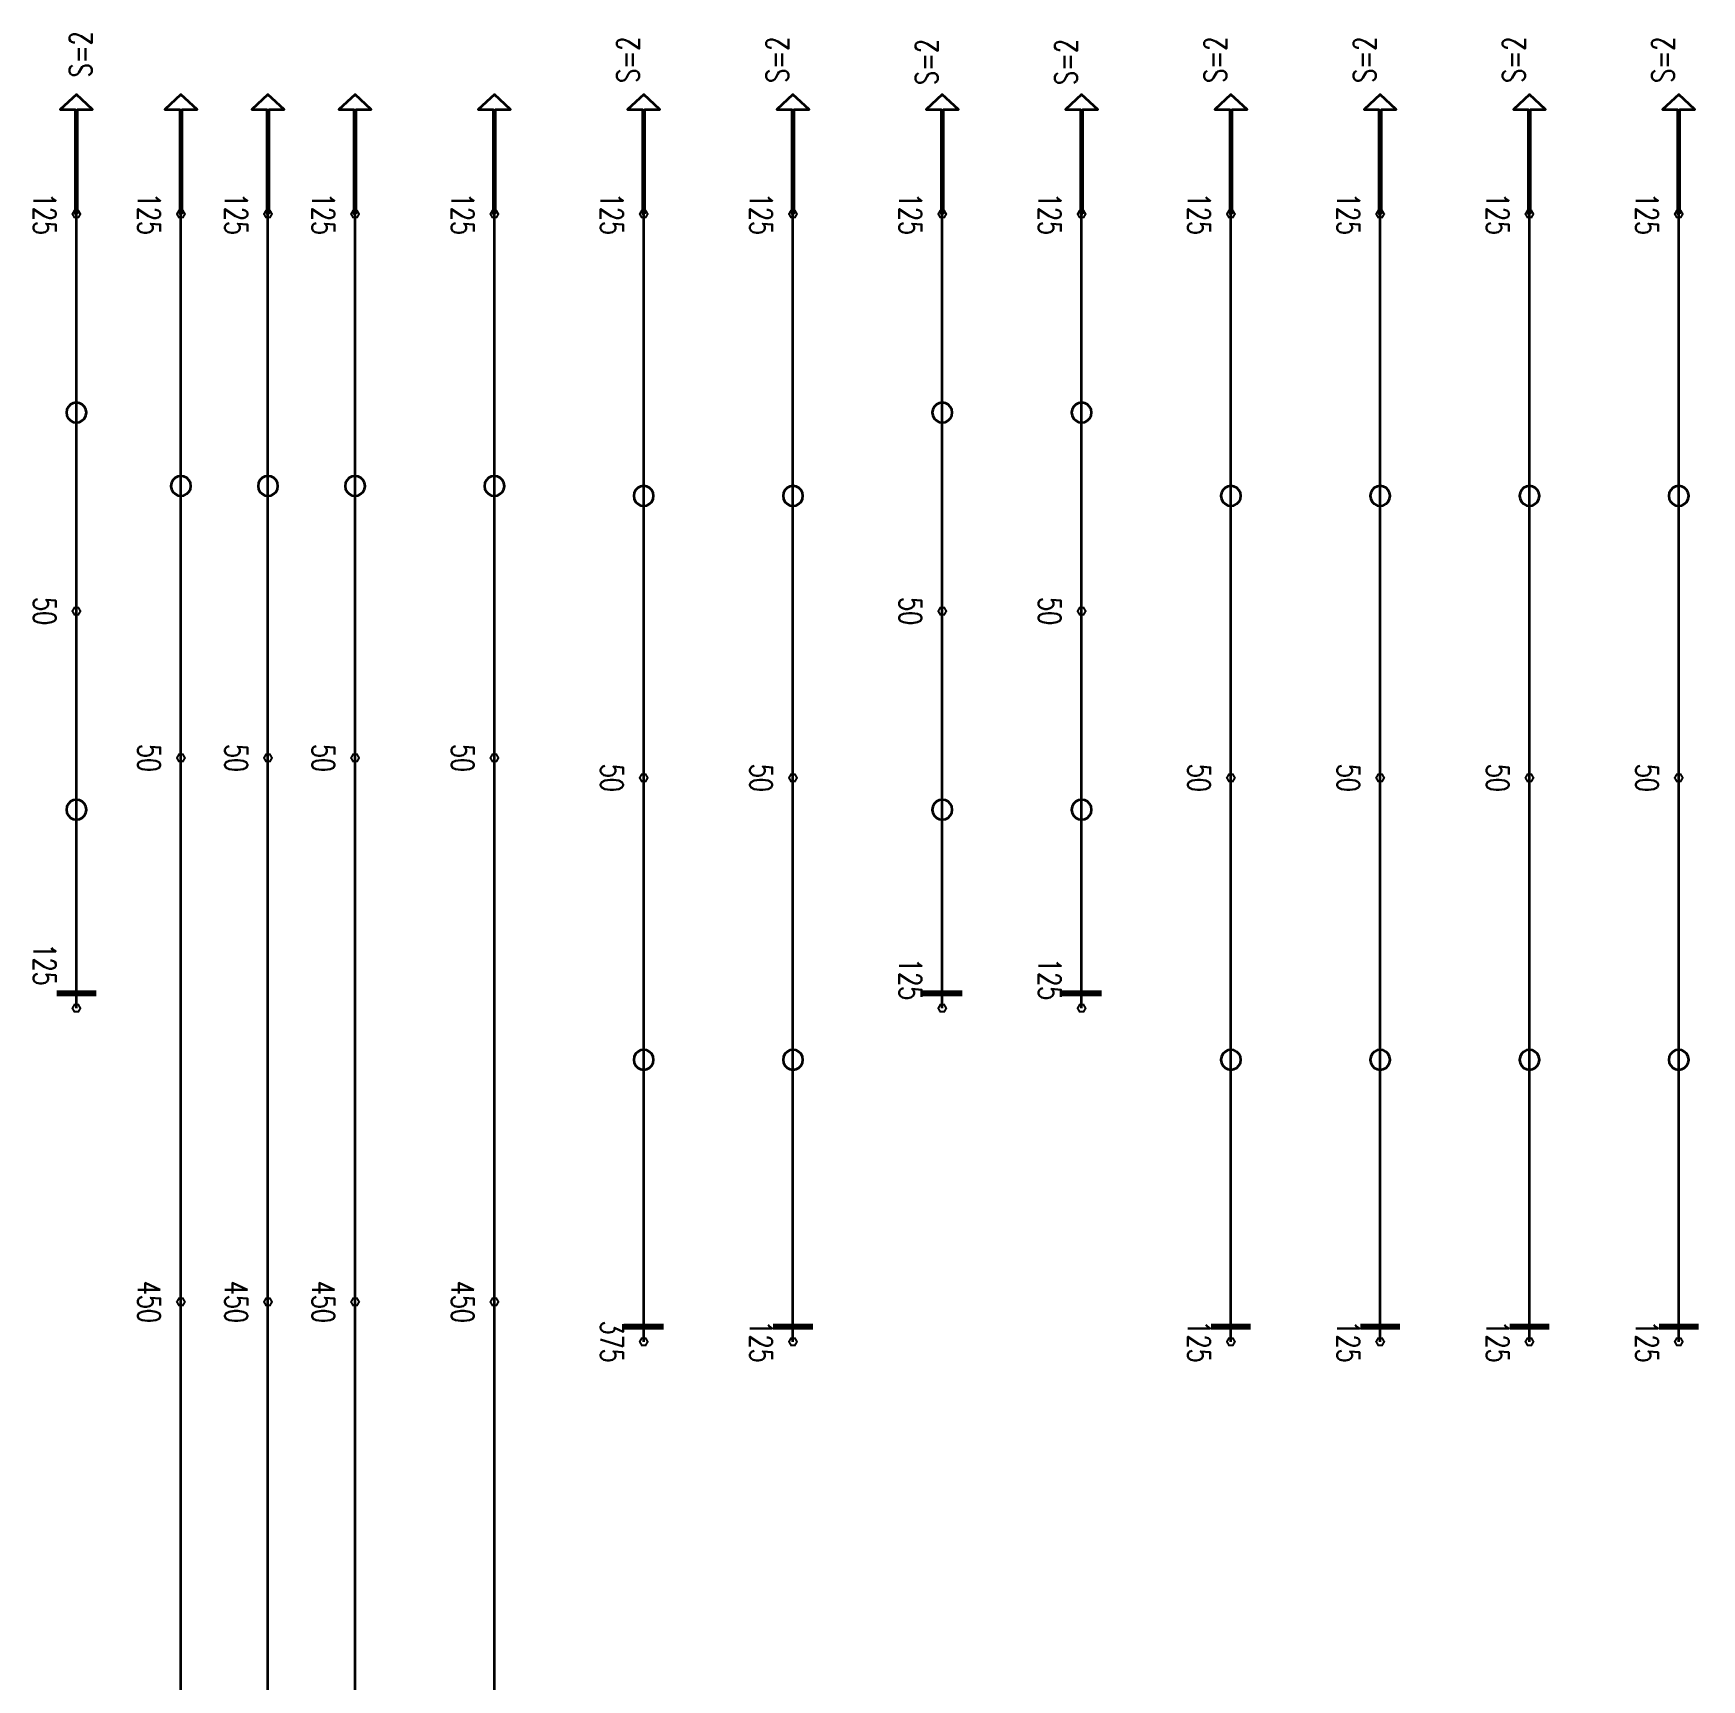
# Model space of a CAD drawing. Header units: millimetres. Extents: x 118516 to 587758, y -25561 to 50684.
# Drawn here: x 514167 to 530930, y 24405 to 40945 of the extents above; entities that cross this region are included whole.
import ezdxf

# ---------------------------------------------------------------- set-up
doc = ezdxf.new("R2010")
doc.units = ezdxf.units.MM
doc.layers.add('Current plane_Column', color=7, linetype='Continuous', true_color=0x4b00ff)
doc.layers.add('NDC_S-TENDON', color=6, linetype='Continuous', lineweight=35)
doc.layers.add('NDC_S_ANNO', color=7, linetype='Continuous', lineweight=20)
doc.styles.add('NDC_ANNO', font='', dxfattribs={"width": 0.8})
doc.styles.get('NDC_ANNO').set_extended_font_data('Dotum')

# ---------------------------------------------------------------- blocks, each defined once
blk = doc.blocks.new('HTB TDY')
at = {"layer": 'NDC_S-TENDON', "linetype": 'Continuous'}
for points, elevation in [([(5862, 29630), (5862, 30680), (6012, 30680), (5850, 30830), (5688, 30680), (5838, 30680), (5838, 29630)], 3575), ([(6912, 29630), (6912, 30680), (7062, 30680), (6900, 30830), (6738, 30680), (6888, 30680), (6888, 29630)], 3575), ([(7787, 29630), (7787, 30680), (7937, 30680), (7775, 30830), (7613, 30680), (7763, 30680), (7763, 29630)], 3575), ([(8662, 29630), (8662, 30680), (8812, 30680), (8650, 30830), (8488, 30680), (8638, 30680), (8638, 29630)], 3575), ([(10062, 29630), (10062, 30680), (10212, 30680), (10050, 30830), (9888, 30680), (10038, 30680), (10038, 29630)], 3575), ([(11562, 29630), (11562, 30680), (11712, 30680), (11550, 30830), (11388, 30680), (11538, 30680), (11538, 29630)], 3575), ([(13062, 29630), (13062, 30680), (13212, 30680), (13050, 30830), (12888, 30680), (13038, 30680), (13038, 29630)], 3575), ([(14562, 29630), (14562, 30680), (14712, 30680), (14550, 30830), (14388, 30680), (14538, 30680), (14538, 29630)], 3575), ([(15962, 29630), (15962, 30680), (16112, 30680), (15950, 30830), (15788, 30680), (15938, 30680), (15938, 29630)], 3575), ([(17462, 29630), (17462, 30680), (17612, 30680), (17450, 30830), (17288, 30680), (17438, 30680), (17438, 29630)], 3575), ([(18962, 29630), (18962, 30680), (19112, 30680), (18950, 30830), (18788, 30680), (18938, 30680), (18938, 29630)], 3575), ([(20462, 29630), (20462, 30680), (20612, 30680), (20450, 30830), (20288, 30680), (20438, 30680), (20438, 29630)], 3575), ([(21962, 29630), (21962, 30680), (22112, 30680), (21950, 30830), (21788, 30680), (21938, 30680), (21938, 29630)], 3575), ([(5850, 27535), (5881, 27540), (5909, 27554), (5931, 27576), (5945, 27604), (5950, 27635), (5945, 27666), (5931, 27694), (5909, 27716), (5881, 27730), (5850, 27735), (5819, 27730), (5791, 27716), (5769, 27694), (5755, 27666), (5750, 27635), (5755, 27604), (5769, 27576), (5791, 27554), (5819, 27540), (5850, 27535)], 3532), ([(14550, 27535), (14581, 27540), (14609, 27554), (14631, 27576), (14645, 27604), (14650, 27635), (14645, 27666), (14631, 27694), (14609, 27716), (14581, 27730), (14550, 27735), (14519, 27730), (14491, 27716), (14469, 27694), (14455, 27666), (14450, 27635), (14455, 27604), (14469, 27576), (14491, 27554), (14519, 27540), (14550, 27535)], 3532), ([(15950, 27535), (15981, 27540), (16009, 27554), (16031, 27576), (16045, 27604), (16050, 27635), (16045, 27666), (16031, 27694), (16009, 27716), (15981, 27730), (15950, 27735), (15919, 27730), (15891, 27716), (15869, 27694), (15855, 27666), (15850, 27635), (15855, 27604), (15869, 27576), (15891, 27554), (15919, 27540), (15950, 27535)], 3532), ([(6900, 26797), (6931, 26802), (6959, 26817), (6981, 26839), (6995, 26867), (7000, 26897), (6995, 26928), (6981, 26956), (6959, 26978), (6931, 26993), (6900, 26997), (6869, 26993), (6841, 26978), (6819, 26956), (6805, 26928), (6800, 26897), (6805, 26867), (6819, 26839), (6841, 26817), (6869, 26802), (6900, 26797)], 3532), ([(7775, 26797), (7806, 26802), (7834, 26817), (7856, 26839), (7870, 26867), (7875, 26897), (7870, 26928), (7856, 26956), (7834, 26978), (7806, 26993), (7775, 26997), (7744, 26993), (7716, 26978), (7694, 26956), (7680, 26928), (7675, 26897), (7680, 26867), (7694, 26839), (7716, 26817), (7744, 26802), (7775, 26797)], 3533), ([(8650, 26797), (8681, 26802), (8709, 26817), (8731, 26839), (8745, 26867), (8750, 26897), (8745, 26928), (8731, 26956), (8709, 26978), (8681, 26993), (8650, 26997), (8619, 26993), (8591, 26978), (8569, 26956), (8555, 26928), (8550, 26897), (8555, 26867), (8569, 26839), (8591, 26817), (8619, 26802), (8650, 26797)], 3532), ([(10050, 26797), (10081, 26802), (10109, 26817), (10131, 26839), (10145, 26867), (10150, 26897), (10145, 26928), (10131, 26956), (10109, 26978), (10081, 26993), (10050, 26997), (10019, 26993), (9991, 26978), (9969, 26956), (9955, 26928), (9950, 26897), (9955, 26867), (9969, 26839), (9991, 26817), (10019, 26802), (10050, 26797)], 3532), ([(11550, 26698), (11581, 26702), (11609, 26717), (11631, 26739), (11645, 26767), (11650, 26798), (11645, 26829), (11631, 26856), (11609, 26879), (11581, 26893), (11550, 26898), (11519, 26893), (11491, 26879), (11469, 26856), (11455, 26829), (11450, 26798), (11455, 26767), (11469, 26739), (11491, 26717), (11519, 26702), (11550, 26698)], 3532), ([(13050, 26698), (13081, 26702), (13109, 26717), (13131, 26739), (13145, 26767), (13150, 26798), (13145, 26829), (13131, 26856), (13109, 26879), (13081, 26893), (13050, 26898), (13019, 26893), (12991, 26879), (12969, 26856), (12955, 26829), (12950, 26798), (12955, 26767), (12969, 26739), (12991, 26717), (13019, 26702), (13050, 26698)], 3532), ([(17450, 26698), (17481, 26702), (17509, 26717), (17531, 26739), (17545, 26767), (17550, 26798), (17545, 26829), (17531, 26856), (17509, 26879), (17481, 26893), (17450, 26898), (17419, 26893), (17391, 26879), (17369, 26856), (17355, 26829), (17350, 26798), (17355, 26767), (17369, 26739), (17391, 26717), (17419, 26702), (17450, 26698)], 3532), ([(18950, 26698), (18981, 26702), (19009, 26717), (19031, 26739), (19045, 26767), (19050, 26798), (19045, 26829), (19031, 26856), (19009, 26879), (18981, 26893), (18950, 26898), (18919, 26893), (18891, 26879), (18869, 26856), (18855, 26829), (18850, 26798), (18855, 26767), (18869, 26739), (18891, 26717), (18919, 26702), (18950, 26698)], 3532), ([(20450, 26698), (20481, 26702), (20509, 26717), (20531, 26739), (20545, 26767), (20550, 26798), (20545, 26829), (20531, 26856), (20509, 26879), (20481, 26893), (20450, 26898), (20419, 26893), (20391, 26879), (20369, 26856), (20355, 26829), (20350, 26798), (20355, 26767), (20369, 26739), (20391, 26717), (20419, 26702), (20450, 26698)], 3532), ([(21950, 26698), (21981, 26702), (22009, 26717), (22031, 26739), (22045, 26767), (22050, 26798), (22045, 26829), (22031, 26856), (22009, 26879), (21981, 26893), (21950, 26898), (21919, 26893), (21891, 26879), (21869, 26856), (21855, 26829), (21850, 26798), (21855, 26767), (21869, 26739), (21891, 26717), (21919, 26702), (21950, 26698)], 3532), ([(5850, 23545), (5881, 23550), (5909, 23564), (5931, 23586), (5945, 23614), (5950, 23645), (5945, 23676), (5931, 23704), (5909, 23726), (5881, 23740), (5850, 23745), (5819, 23740), (5791, 23726), (5769, 23704), (5755, 23676), (5750, 23645), (5755, 23614), (5769, 23586), (5791, 23564), (5819, 23550), (5850, 23545)], 3532), ([(14550, 23545), (14581, 23550), (14609, 23564), (14631, 23586), (14645, 23614), (14650, 23645), (14645, 23676), (14631, 23704), (14609, 23726), (14581, 23740), (14550, 23745), (14519, 23740), (14491, 23726), (14469, 23704), (14455, 23676), (14450, 23645), (14455, 23614), (14469, 23586), (14491, 23564), (14519, 23550), (14550, 23545)], 3532), ([(15950, 23545), (15981, 23550), (16009, 23564), (16031, 23586), (16045, 23614), (16050, 23645), (16045, 23676), (16031, 23704), (16009, 23726), (15981, 23740), (15950, 23745), (15919, 23740), (15891, 23726), (15869, 23704), (15855, 23676), (15850, 23645), (15855, 23614), (15869, 23586), (15891, 23564), (15919, 23550), (15950, 23545)], 3532), ([(11550, 21033), (11581, 21037), (11609, 21052), (11631, 21074), (11645, 21102), (11650, 21133), (11645, 21163), (11631, 21191), (11609, 21213), (11581, 21228), (11550, 21233), (11519, 21228), (11491, 21213), (11469, 21191), (11455, 21163), (11450, 21133), (11455, 21102), (11469, 21074), (11491, 21052), (11519, 21037), (11550, 21033)], 3532), ([(13050, 21033), (13081, 21037), (13109, 21052), (13131, 21074), (13145, 21102), (13150, 21133), (13145, 21163), (13131, 21191), (13109, 21213), (13081, 21228), (13050, 21233), (13019, 21228), (12991, 21213), (12969, 21191), (12955, 21163), (12950, 21133), (12955, 21102), (12969, 21074), (12991, 21052), (13019, 21037), (13050, 21033)], 3532), ([(17450, 21033), (17481, 21037), (17509, 21052), (17531, 21074), (17545, 21102), (17550, 21133), (17545, 21163), (17531, 21191), (17509, 21213), (17481, 21228), (17450, 21233), (17419, 21228), (17391, 21213), (17369, 21191), (17355, 21163), (17350, 21133), (17355, 21102), (17369, 21074), (17391, 21052), (17419, 21037), (17450, 21033)], 3532), ([(18950, 21033), (18981, 21037), (19009, 21052), (19031, 21074), (19045, 21102), (19050, 21133), (19045, 21163), (19031, 21191), (19009, 21213), (18981, 21228), (18950, 21233), (18919, 21228), (18891, 21213), (18869, 21191), (18855, 21163), (18850, 21133), (18855, 21102), (18869, 21074), (18891, 21052), (18919, 21037), (18950, 21033)], 3532), ([(20450, 21033), (20481, 21037), (20509, 21052), (20531, 21074), (20545, 21102), (20550, 21133), (20545, 21163), (20531, 21191), (20509, 21213), (20481, 21228), (20450, 21233), (20419, 21228), (20391, 21213), (20369, 21191), (20355, 21163), (20350, 21133), (20355, 21102), (20369, 21074), (20391, 21052), (20419, 21037), (20450, 21033)], 3532), ([(21950, 21033), (21981, 21037), (22009, 21052), (22031, 21074), (22045, 21102), (22050, 21133), (22045, 21163), (22031, 21191), (22009, 21213), (21981, 21228), (21950, 21233), (21919, 21228), (21891, 21213), (21869, 21191), (21855, 21163), (21850, 21133), (21855, 21102), (21869, 21074), (21891, 21052), (21919, 21037), (21950, 21033)], 3532)]:
    blk.add_lwpolyline(points, close=True, dxfattribs=dict(at, elevation=elevation))
for points, elevation in [([(5890, 29630, 20, 20, 0), (5870, 29665, 20, 20, 0), (5830, 29665, 20, 20, 0), (5810, 29630, 20, 20, 0), (5830, 29595, 20, 20, 0), (5870, 29595, 20, 20, 0)], 3575), ([(5890, 29630, 20, 20, 0), (5870, 29665, 20, 20, 0), (5830, 29665, 20, 20, 0), (5810, 29630, 20, 20, 0), (5830, 29595, 20, 20, 0), (5870, 29595, 20, 20, 0)], 3575), ([(6940, 29630, 20, 20, 0), (6920, 29665, 20, 20, 0), (6880, 29665, 20, 20, 0), (6860, 29630, 20, 20, 0), (6880, 29595, 20, 20, 0), (6920, 29595, 20, 20, 0)], 3575), ([(6940, 29630, 20, 20, 0), (6920, 29665, 20, 20, 0), (6880, 29665, 20, 20, 0), (6860, 29630, 20, 20, 0), (6880, 29595, 20, 20, 0), (6920, 29595, 20, 20, 0)], 3575), ([(7815, 29630, 20, 20, 0), (7795, 29665, 20, 20, 0), (7755, 29665, 20, 20, 0), (7735, 29630, 20, 20, 0), (7755, 29595, 20, 20, 0), (7795, 29595, 20, 20, 0)], 3575), ([(7815, 29630, 20, 20, 0), (7795, 29665, 20, 20, 0), (7755, 29665, 20, 20, 0), (7735, 29630, 20, 20, 0), (7755, 29595, 20, 20, 0), (7795, 29595, 20, 20, 0)], 3575), ([(8690, 29630, 20, 20, 0), (8670, 29665, 20, 20, 0), (8630, 29665, 20, 20, 0), (8610, 29630, 20, 20, 0), (8630, 29595, 20, 20, 0), (8670, 29595, 20, 20, 0)], 3575), ([(8690, 29630, 20, 20, 0), (8670, 29665, 20, 20, 0), (8630, 29665, 20, 20, 0), (8610, 29630, 20, 20, 0), (8630, 29595, 20, 20, 0), (8670, 29595, 20, 20, 0)], 3575), ([(10090, 29630, 20, 20, 0), (10070, 29665, 20, 20, 0), (10030, 29665, 20, 20, 0), (10010, 29630, 20, 20, 0), (10030, 29595, 20, 20, 0), (10070, 29595, 20, 20, 0)], 3575), ([(10090, 29630, 20, 20, 0), (10070, 29665, 20, 20, 0), (10030, 29665, 20, 20, 0), (10010, 29630, 20, 20, 0), (10030, 29595, 20, 20, 0), (10070, 29595, 20, 20, 0)], 3575), ([(11590, 29630, 20, 20, 0), (11570, 29665, 20, 20, 0), (11530, 29665, 20, 20, 0), (11510, 29630, 20, 20, 0), (11530, 29595, 20, 20, 0), (11570, 29595, 20, 20, 0)], 3575), ([(11590, 29630, 20, 20, 0), (11570, 29665, 20, 20, 0), (11530, 29665, 20, 20, 0), (11510, 29630, 20, 20, 0), (11530, 29595, 20, 20, 0), (11570, 29595, 20, 20, 0)], 3575), ([(13090, 29630, 20, 20, 0), (13070, 29665, 20, 20, 0), (13030, 29665, 20, 20, 0), (13010, 29630, 20, 20, 0), (13030, 29595, 20, 20, 0), (13070, 29595, 20, 20, 0)], 3575), ([(13090, 29630, 20, 20, 0), (13070, 29665, 20, 20, 0), (13030, 29665, 20, 20, 0), (13010, 29630, 20, 20, 0), (13030, 29595, 20, 20, 0), (13070, 29595, 20, 20, 0)], 3575), ([(14590, 29630, 20, 20, 0), (14570, 29665, 20, 20, 0), (14530, 29665, 20, 20, 0), (14510, 29630, 20, 20, 0), (14530, 29595, 20, 20, 0), (14570, 29595, 20, 20, 0)], 3575), ([(14590, 29630, 20, 20, 0), (14570, 29665, 20, 20, 0), (14530, 29665, 20, 20, 0), (14510, 29630, 20, 20, 0), (14530, 29595, 20, 20, 0), (14570, 29595, 20, 20, 0)], 3575), ([(15990, 29630, 20, 20, 0), (15970, 29665, 20, 20, 0), (15930, 29665, 20, 20, 0), (15910, 29630, 20, 20, 0), (15930, 29595, 20, 20, 0), (15970, 29595, 20, 20, 0)], 3575), ([(15990, 29630, 20, 20, 0), (15970, 29665, 20, 20, 0), (15930, 29665, 20, 20, 0), (15910, 29630, 20, 20, 0), (15930, 29595, 20, 20, 0), (15970, 29595, 20, 20, 0)], 3575), ([(17490, 29630, 20, 20, 0), (17470, 29665, 20, 20, 0), (17430, 29665, 20, 20, 0), (17410, 29630, 20, 20, 0), (17430, 29595, 20, 20, 0), (17470, 29595, 20, 20, 0)], 3575), ([(17490, 29630, 20, 20, 0), (17470, 29665, 20, 20, 0), (17430, 29665, 20, 20, 0), (17410, 29630, 20, 20, 0), (17430, 29595, 20, 20, 0), (17470, 29595, 20, 20, 0)], 3575), ([(18990, 29630, 20, 20, 0), (18970, 29665, 20, 20, 0), (18930, 29665, 20, 20, 0), (18910, 29630, 20, 20, 0), (18930, 29595, 20, 20, 0), (18970, 29595, 20, 20, 0)], 3575), ([(18990, 29630, 20, 20, 0), (18970, 29665, 20, 20, 0), (18930, 29665, 20, 20, 0), (18910, 29630, 20, 20, 0), (18930, 29595, 20, 20, 0), (18970, 29595, 20, 20, 0)], 3575), ([(20490, 29630, 20, 20, 0), (20470, 29665, 20, 20, 0), (20430, 29665, 20, 20, 0), (20410, 29630, 20, 20, 0), (20430, 29595, 20, 20, 0), (20470, 29595, 20, 20, 0)], 3575), ([(20490, 29630, 20, 20, 0), (20470, 29665, 20, 20, 0), (20430, 29665, 20, 20, 0), (20410, 29630, 20, 20, 0), (20430, 29595, 20, 20, 0), (20470, 29595, 20, 20, 0)], 3575), ([(21990, 29630, 20, 20, 0), (21970, 29665, 20, 20, 0), (21930, 29665, 20, 20, 0), (21910, 29630, 20, 20, 0), (21930, 29595, 20, 20, 0), (21970, 29595, 20, 20, 0)], 3575), ([(21990, 29630, 20, 20, 0), (21970, 29665, 20, 20, 0), (21930, 29665, 20, 20, 0), (21910, 29630, 20, 20, 0), (21930, 29595, 20, 20, 0), (21970, 29595, 20, 20, 0)], 3575), ([(5890, 25640, 20, 20, 0), (5870, 25675, 20, 20, 0), (5830, 25675, 20, 20, 0), (5810, 25640, 20, 20, 0), (5830, 25605, 20, 20, 0), (5870, 25605, 20, 20, 0)], 3500), ([(5890, 25640, 20, 20, 0), (5870, 25675, 20, 20, 0), (5830, 25675, 20, 20, 0), (5810, 25640, 20, 20, 0), (5830, 25605, 20, 20, 0), (5870, 25605, 20, 20, 0)], 3500), ([(14590, 25640, 20, 20, 0), (14570, 25675, 20, 20, 0), (14530, 25675, 20, 20, 0), (14510, 25640, 20, 20, 0), (14530, 25605, 20, 20, 0), (14570, 25605, 20, 20, 0)], 3500), ([(14590, 25640, 20, 20, 0), (14570, 25675, 20, 20, 0), (14530, 25675, 20, 20, 0), (14510, 25640, 20, 20, 0), (14530, 25605, 20, 20, 0), (14570, 25605, 20, 20, 0)], 3500), ([(15990, 25640, 20, 20, 0), (15970, 25675, 20, 20, 0), (15930, 25675, 20, 20, 0), (15910, 25640, 20, 20, 0), (15930, 25605, 20, 20, 0), (15970, 25605, 20, 20, 0)], 3500), ([(15990, 25640, 20, 20, 0), (15970, 25675, 20, 20, 0), (15930, 25675, 20, 20, 0), (15910, 25640, 20, 20, 0), (15930, 25605, 20, 20, 0), (15970, 25605, 20, 20, 0)], 3500), ([(6940, 24165, 20, 20, 0), (6920, 24200, 20, 20, 0), (6880, 24200, 20, 20, 0), (6860, 24165, 20, 20, 0), (6880, 24130, 20, 20, 0), (6920, 24130, 20, 20, 0)], 3500), ([(6940, 24165, 20, 20, 0), (6920, 24200, 20, 20, 0), (6880, 24200, 20, 20, 0), (6860, 24165, 20, 20, 0), (6880, 24130, 20, 20, 0), (6920, 24130, 20, 20, 0)], 3500), ([(7815, 24165, 20, 20, 0), (7795, 24200, 20, 20, 0), (7755, 24200, 20, 20, 0), (7735, 24165, 20, 20, 0), (7755, 24130, 20, 20, 0), (7795, 24130, 20, 20, 0)], 3500), ([(7815, 24165, 20, 20, 0), (7795, 24200, 20, 20, 0), (7755, 24200, 20, 20, 0), (7735, 24165, 20, 20, 0), (7755, 24130, 20, 20, 0), (7795, 24130, 20, 20, 0)], 3500), ([(8690, 24165, 20, 20, 0), (8670, 24200, 20, 20, 0), (8630, 24200, 20, 20, 0), (8610, 24165, 20, 20, 0), (8630, 24130, 20, 20, 0), (8670, 24130, 20, 20, 0)], 3500), ([(8690, 24165, 20, 20, 0), (8670, 24200, 20, 20, 0), (8630, 24200, 20, 20, 0), (8610, 24165, 20, 20, 0), (8630, 24130, 20, 20, 0), (8670, 24130, 20, 20, 0)], 3500), ([(10090, 24165, 20, 20, 0), (10070, 24200, 20, 20, 0), (10030, 24200, 20, 20, 0), (10010, 24165, 20, 20, 0), (10030, 24130, 20, 20, 0), (10070, 24130, 20, 20, 0)], 3500), ([(10090, 24165, 20, 20, 0), (10070, 24200, 20, 20, 0), (10030, 24200, 20, 20, 0), (10010, 24165, 20, 20, 0), (10030, 24130, 20, 20, 0), (10070, 24130, 20, 20, 0)], 3500), ([(11590, 23965, 20, 20, 0), (11570, 24000, 20, 20, 0), (11530, 24000, 20, 20, 0), (11510, 23965, 20, 20, 0), (11530, 23930, 20, 20, 0), (11570, 23930, 20, 20, 0)], 3500), ([(11590, 23965, 20, 20, 0), (11570, 24000, 20, 20, 0), (11530, 24000, 20, 20, 0), (11510, 23965, 20, 20, 0), (11530, 23930, 20, 20, 0), (11570, 23930, 20, 20, 0)], 3500), ([(13090, 23965, 20, 20, 0), (13070, 24000, 20, 20, 0), (13030, 24000, 20, 20, 0), (13010, 23965, 20, 20, 0), (13030, 23930, 20, 20, 0), (13070, 23930, 20, 20, 0)], 3500), ([(13090, 23965, 20, 20, 0), (13070, 24000, 20, 20, 0), (13030, 24000, 20, 20, 0), (13010, 23965, 20, 20, 0), (13030, 23930, 20, 20, 0), (13070, 23930, 20, 20, 0)], 3500), ([(17490, 23965, 20, 20, 0), (17470, 24000, 20, 20, 0), (17430, 24000, 20, 20, 0), (17410, 23965, 20, 20, 0), (17430, 23930, 20, 20, 0), (17470, 23930, 20, 20, 0)], 3500), ([(17490, 23965, 20, 20, 0), (17470, 24000, 20, 20, 0), (17430, 24000, 20, 20, 0), (17410, 23965, 20, 20, 0), (17430, 23930, 20, 20, 0), (17470, 23930, 20, 20, 0)], 3500), ([(18990, 23965, 20, 20, 0), (18970, 24000, 20, 20, 0), (18930, 24000, 20, 20, 0), (18910, 23965, 20, 20, 0), (18930, 23930, 20, 20, 0), (18970, 23930, 20, 20, 0)], 3500), ([(18990, 23965, 20, 20, 0), (18970, 24000, 20, 20, 0), (18930, 24000, 20, 20, 0), (18910, 23965, 20, 20, 0), (18930, 23930, 20, 20, 0), (18970, 23930, 20, 20, 0)], 3500), ([(20490, 23965, 20, 20, 0), (20470, 24000, 20, 20, 0), (20430, 24000, 20, 20, 0), (20410, 23965, 20, 20, 0), (20430, 23930, 20, 20, 0), (20470, 23930, 20, 20, 0)], 3500), ([(20490, 23965, 20, 20, 0), (20470, 24000, 20, 20, 0), (20430, 24000, 20, 20, 0), (20410, 23965, 20, 20, 0), (20430, 23930, 20, 20, 0), (20470, 23930, 20, 20, 0)], 3500), ([(21990, 23965, 20, 20, 0), (21970, 24000, 20, 20, 0), (21930, 24000, 20, 20, 0), (21910, 23965, 20, 20, 0), (21930, 23930, 20, 20, 0), (21970, 23930, 20, 20, 0)], 3500), ([(21990, 23965, 20, 20, 0), (21970, 24000, 20, 20, 0), (21930, 24000, 20, 20, 0), (21910, 23965, 20, 20, 0), (21930, 23930, 20, 20, 0), (21970, 23930, 20, 20, 0)], 3500), ([(5890, 21650, 20, 20, 0), (5870, 21685, 20, 20, 0), (5830, 21685, 20, 20, 0), (5810, 21650, 20, 20, 0), (5830, 21615, 20, 20, 0), (5870, 21615, 20, 20, 0)], 3575), ([(5890, 21650, 20, 20, 0), (5870, 21685, 20, 20, 0), (5830, 21685, 20, 20, 0), (5810, 21650, 20, 20, 0), (5830, 21615, 20, 20, 0), (5870, 21615, 20, 20, 0)], 3575), ([(14590, 21650, 20, 20, 0), (14570, 21685, 20, 20, 0), (14530, 21685, 20, 20, 0), (14510, 21650, 20, 20, 0), (14530, 21615, 20, 20, 0), (14570, 21615, 20, 20, 0)], 3575), ([(14590, 21650, 20, 20, 0), (14570, 21685, 20, 20, 0), (14530, 21685, 20, 20, 0), (14510, 21650, 20, 20, 0), (14530, 21615, 20, 20, 0), (14570, 21615, 20, 20, 0)], 3575), ([(15990, 21650, 20, 20, 0), (15970, 21685, 20, 20, 0), (15930, 21685, 20, 20, 0), (15910, 21650, 20, 20, 0), (15930, 21615, 20, 20, 0), (15970, 21615, 20, 20, 0)], 3575), ([(15990, 21650, 20, 20, 0), (15970, 21685, 20, 20, 0), (15930, 21685, 20, 20, 0), (15910, 21650, 20, 20, 0), (15930, 21615, 20, 20, 0), (15970, 21615, 20, 20, 0)], 3575), ([(6940, 18700, 20, 20, 0), (6920, 18735, 20, 20, 0), (6880, 18735, 20, 20, 0), (6860, 18700, 20, 20, 0), (6880, 18665, 20, 20, 0), (6920, 18665, 20, 20, 0)], 3650), ([(6940, 18700, 20, 20, 0), (6920, 18735, 20, 20, 0), (6880, 18735, 20, 20, 0), (6860, 18700, 20, 20, 0), (6880, 18665, 20, 20, 0), (6920, 18665, 20, 20, 0)], 3650), ([(6940, 18700, 20, 20, 0), (6920, 18735, 20, 20, 0), (6880, 18735, 20, 20, 0), (6860, 18700, 20, 20, 0), (6880, 18665, 20, 20, 0), (6920, 18665, 20, 20, 0)], 3650), ([(6940, 18700, 20, 20, 0), (6920, 18735, 20, 20, 0), (6880, 18735, 20, 20, 0), (6860, 18700, 20, 20, 0), (6880, 18665, 20, 20, 0), (6920, 18665, 20, 20, 0)], 3650), ([(7815, 18700, 20, 20, 0), (7795, 18735, 20, 20, 0), (7755, 18735, 20, 20, 0), (7735, 18700, 20, 20, 0), (7755, 18665, 20, 20, 0), (7795, 18665, 20, 20, 0)], 3650), ([(7815, 18700, 20, 20, 0), (7795, 18735, 20, 20, 0), (7755, 18735, 20, 20, 0), (7735, 18700, 20, 20, 0), (7755, 18665, 20, 20, 0), (7795, 18665, 20, 20, 0)], 3650), ([(7815, 18700, 20, 20, 0), (7795, 18735, 20, 20, 0), (7755, 18735, 20, 20, 0), (7735, 18700, 20, 20, 0), (7755, 18665, 20, 20, 0), (7795, 18665, 20, 20, 0)], 3650), ([(7815, 18700, 20, 20, 0), (7795, 18735, 20, 20, 0), (7755, 18735, 20, 20, 0), (7735, 18700, 20, 20, 0), (7755, 18665, 20, 20, 0), (7795, 18665, 20, 20, 0)], 3650), ([(8690, 18700, 20, 20, 0), (8670, 18735, 20, 20, 0), (8630, 18735, 20, 20, 0), (8610, 18700, 20, 20, 0), (8630, 18665, 20, 20, 0), (8670, 18665, 20, 20, 0)], 3650), ([(8690, 18700, 20, 20, 0), (8670, 18735, 20, 20, 0), (8630, 18735, 20, 20, 0), (8610, 18700, 20, 20, 0), (8630, 18665, 20, 20, 0), (8670, 18665, 20, 20, 0)], 3650), ([(8690, 18700, 20, 20, 0), (8670, 18735, 20, 20, 0), (8630, 18735, 20, 20, 0), (8610, 18700, 20, 20, 0), (8630, 18665, 20, 20, 0), (8670, 18665, 20, 20, 0)], 3650), ([(8690, 18700, 20, 20, 0), (8670, 18735, 20, 20, 0), (8630, 18735, 20, 20, 0), (8610, 18700, 20, 20, 0), (8630, 18665, 20, 20, 0), (8670, 18665, 20, 20, 0)], 3650), ([(10090, 18700, 20, 20, 0), (10070, 18735, 20, 20, 0), (10030, 18735, 20, 20, 0), (10010, 18700, 20, 20, 0), (10030, 18665, 20, 20, 0), (10070, 18665, 20, 20, 0)], 3650), ([(10090, 18700, 20, 20, 0), (10070, 18735, 20, 20, 0), (10030, 18735, 20, 20, 0), (10010, 18700, 20, 20, 0), (10030, 18665, 20, 20, 0), (10070, 18665, 20, 20, 0)], 3650), ([(10090, 18700, 20, 20, 0), (10070, 18735, 20, 20, 0), (10030, 18735, 20, 20, 0), (10010, 18700, 20, 20, 0), (10030, 18665, 20, 20, 0), (10070, 18665, 20, 20, 0)], 3650), ([(10090, 18700, 20, 20, 0), (10070, 18735, 20, 20, 0), (10030, 18735, 20, 20, 0), (10010, 18700, 20, 20, 0), (10030, 18665, 20, 20, 0), (10070, 18665, 20, 20, 0)], 3650), ([(11590, 18300, 20, 20, 0), (11570, 18335, 20, 20, 0), (11530, 18335, 20, 20, 0), (11510, 18300, 20, 20, 0), (11530, 18265, 20, 20, 0), (11570, 18265, 20, 20, 0)], 3575), ([(11590, 18300, 20, 20, 0), (11570, 18335, 20, 20, 0), (11530, 18335, 20, 20, 0), (11510, 18300, 20, 20, 0), (11530, 18265, 20, 20, 0), (11570, 18265, 20, 20, 0)], 3575), ([(13090, 18300, 20, 20, 0), (13070, 18335, 20, 20, 0), (13030, 18335, 20, 20, 0), (13010, 18300, 20, 20, 0), (13030, 18265, 20, 20, 0), (13070, 18265, 20, 20, 0)], 3575), ([(13090, 18300, 20, 20, 0), (13070, 18335, 20, 20, 0), (13030, 18335, 20, 20, 0), (13010, 18300, 20, 20, 0), (13030, 18265, 20, 20, 0), (13070, 18265, 20, 20, 0)], 3575), ([(17490, 18300, 20, 20, 0), (17470, 18335, 20, 20, 0), (17430, 18335, 20, 20, 0), (17410, 18300, 20, 20, 0), (17430, 18265, 20, 20, 0), (17470, 18265, 20, 20, 0)], 3575), ([(17490, 18300, 20, 20, 0), (17470, 18335, 20, 20, 0), (17430, 18335, 20, 20, 0), (17410, 18300, 20, 20, 0), (17430, 18265, 20, 20, 0), (17470, 18265, 20, 20, 0)], 3575), ([(18990, 18300, 20, 20, 0), (18970, 18335, 20, 20, 0), (18930, 18335, 20, 20, 0), (18910, 18300, 20, 20, 0), (18930, 18265, 20, 20, 0), (18970, 18265, 20, 20, 0)], 3575), ([(18990, 18300, 20, 20, 0), (18970, 18335, 20, 20, 0), (18930, 18335, 20, 20, 0), (18910, 18300, 20, 20, 0), (18930, 18265, 20, 20, 0), (18970, 18265, 20, 20, 0)], 3575), ([(20490, 18300, 20, 20, 0), (20470, 18335, 20, 20, 0), (20430, 18335, 20, 20, 0), (20410, 18300, 20, 20, 0), (20430, 18265, 20, 20, 0), (20470, 18265, 20, 20, 0)], 3575), ([(20490, 18300, 20, 20, 0), (20470, 18335, 20, 20, 0), (20430, 18335, 20, 20, 0), (20410, 18300, 20, 20, 0), (20430, 18265, 20, 20, 0), (20470, 18265, 20, 20, 0)], 3575), ([(21990, 18300, 20, 20, 0), (21970, 18335, 20, 20, 0), (21930, 18335, 20, 20, 0), (21910, 18300, 20, 20, 0), (21930, 18265, 20, 20, 0), (21970, 18265, 20, 20, 0)], 3575), ([(21990, 18300, 20, 20, 0), (21970, 18335, 20, 20, 0), (21930, 18335, 20, 20, 0), (21910, 18300, 20, 20, 0), (21930, 18265, 20, 20, 0), (21970, 18265, 20, 20, 0)], 3575)]:
    blk.add_lwpolyline(points, format="xyseb", close=True, dxfattribs=dict(at, elevation=elevation))
at = {"layer": 'NDC_S-TENDON', "linetype": 'Continuous', "elevation": 3575}
for points in [[(5650, 21800, 60, 60, 0), (6050, 21800, 60, 60, 0)], [(14350, 21800, 60, 60, 0), (14750, 21800, 60, 60, 0)], [(15750, 21800, 60, 60, 0), (16150, 21800, 60, 60, 0)], [(11350, 18450, 60, 60, 0), (11750, 18450, 60, 60, 0)], [(12850, 18450, 60, 60, 0), (13250, 18450, 60, 60, 0)], [(17250, 18450, 60, 60, 0), (17650, 18450, 60, 60, 0)], [(18750, 18450, 60, 60, 0), (19150, 18450, 60, 60, 0)], [(20250, 18450, 60, 60, 0), (20650, 18450, 60, 60, 0)], [(21750, 18450, 60, 60, 0), (22150, 18450, 60, 60, 0)]]:
    blk.add_lwpolyline(points, format="xyseb", dxfattribs=at)
at = {"layer": 'NDC_S-TENDON', "linetype": 'Continuous'}
for points in [[(5850, 21650, 3575), (5850, 22182, 3572), (5850, 22714, 3562), (5850, 23246, 3545), (5850, 24044, 3520), (5850, 24842, 3505), (5850, 25640, 3500), (5850, 26438, 3505), (5850, 27236, 3520), (5850, 28034, 3545), (5850, 28566, 3562), (5850, 29098, 3572), (5850, 29630, 3575)], [(6900, 18700, 3650), (6900, 19429, 3643), (6900, 20157, 3623), (6900, 20886, 3590), (6900, 21979, 3540), (6900, 23072, 3510), (6900, 24165, 3500), (6900, 25258, 3505), (6900, 26351, 3520), (6900, 27444, 3545), (6900, 28173, 3562), (6900, 28901, 3572), (6900, 29630, 3575)], [(7775, 18700, 3650), (7775, 19429, 3643), (7775, 20157, 3623), (7775, 20886, 3590), (7775, 21979, 3540), (7775, 23072, 3510), (7775, 24165, 3500), (7775, 25258, 3505), (7775, 26351, 3520), (7775, 27444, 3545), (7775, 28173, 3562), (7775, 28901, 3572), (7775, 29630, 3575)], [(8650, 18700, 3650), (8650, 19429, 3643), (8650, 20157, 3623), (8650, 20886, 3590), (8650, 21979, 3540), (8650, 23072, 3510), (8650, 24165, 3500), (8650, 25258, 3505), (8650, 26351, 3520), (8650, 27444, 3545), (8650, 28173, 3562), (8650, 28901, 3572), (8650, 29630, 3575)], [(10050, 18700, 3650), (10050, 19429, 3643), (10050, 20157, 3623), (10050, 20886, 3590), (10050, 21979, 3540), (10050, 23072, 3510), (10050, 24165, 3500), (10050, 25258, 3505), (10050, 26351, 3520), (10050, 27444, 3545), (10050, 28173, 3562), (10050, 28901, 3572), (10050, 29630, 3575)], [(11550, 18300, 3575), (11550, 19055, 3572), (11550, 19811, 3562), (11550, 20566, 3545), (11550, 21699, 3520), (11550, 22832, 3505), (11550, 23965, 3500), (11550, 25098, 3505), (11550, 26231, 3520), (11550, 27364, 3545), (11550, 28119, 3562), (11550, 28875, 3572), (11550, 29630, 3575)], [(13050, 18300, 3575), (13050, 19055, 3572), (13050, 19811, 3562), (13050, 20566, 3545), (13050, 21699, 3520), (13050, 22832, 3505), (13050, 23965, 3500), (13050, 25098, 3505), (13050, 26231, 3520), (13050, 27364, 3545), (13050, 28119, 3562), (13050, 28875, 3572), (13050, 29630, 3575)], [(14550, 21650, 3575), (14550, 22182, 3572), (14550, 22714, 3562), (14550, 23246, 3545), (14550, 24044, 3520), (14550, 24842, 3505), (14550, 25640, 3500), (14550, 26438, 3505), (14550, 27236, 3520), (14550, 28034, 3545), (14550, 28566, 3562), (14550, 29098, 3572), (14550, 29630, 3575)], [(15950, 21650, 3575), (15950, 22182, 3572), (15950, 22714, 3562), (15950, 23246, 3545), (15950, 24044, 3520), (15950, 24842, 3505), (15950, 25640, 3500), (15950, 26438, 3505), (15950, 27236, 3520), (15950, 28034, 3545), (15950, 28566, 3562), (15950, 29098, 3572), (15950, 29630, 3575)], [(17450, 18300, 3575), (17450, 19055, 3572), (17450, 19811, 3562), (17450, 20566, 3545), (17450, 21699, 3520), (17450, 22832, 3505), (17450, 23965, 3500), (17450, 25098, 3505), (17450, 26231, 3520), (17450, 27364, 3545), (17450, 28119, 3562), (17450, 28875, 3572), (17450, 29630, 3575)], [(18950, 18300, 3575), (18950, 19055, 3572), (18950, 19811, 3562), (18950, 20566, 3545), (18950, 21699, 3520), (18950, 22832, 3505), (18950, 23965, 3500), (18950, 25098, 3505), (18950, 26231, 3520), (18950, 27364, 3545), (18950, 28119, 3562), (18950, 28875, 3572), (18950, 29630, 3575)], [(20450, 18300, 3575), (20450, 19055, 3572), (20450, 19811, 3562), (20450, 20566, 3545), (20450, 21699, 3520), (20450, 22832, 3505), (20450, 23965, 3500), (20450, 25098, 3505), (20450, 26231, 3520), (20450, 27364, 3545), (20450, 28119, 3562), (20450, 28875, 3572), (20450, 29630, 3575)], [(21950, 18300, 3575), (21950, 19055, 3572), (21950, 19811, 3562), (21950, 20566, 3545), (21950, 21699, 3520), (21950, 22832, 3505), (21950, 23965, 3500), (21950, 25098, 3505), (21950, 26231, 3520), (21950, 27364, 3545), (21950, 28119, 3562), (21950, 28875, 3572), (21950, 29630, 3575)], [(6900, 9700, 3650), (6900, 10300, 3643), (6900, 10900, 3623), (6900, 11500, 3590), (6900, 12175, 3551), (6900, 12850, 3522), (6900, 13525, 3506), (6900, 14200, 3500), (6900, 14875, 3506), (6900, 15550, 3522), (6900, 16225, 3551), (6900, 16900, 3590), (6900, 17500, 3623), (6900, 18100, 3643), (6900, 18700, 3650)], [(7775, 9700, 3650), (7775, 10300, 3643), (7775, 10900, 3623), (7775, 11500, 3590), (7775, 12175, 3551), (7775, 12850, 3522), (7775, 13525, 3506), (7775, 14200, 3500), (7775, 14875, 3506), (7775, 15550, 3522), (7775, 16225, 3551), (7775, 16900, 3590), (7775, 17500, 3623), (7775, 18100, 3643), (7775, 18700, 3650)], [(8650, 9700, 3650), (8650, 10300, 3643), (8650, 10900, 3623), (8650, 11500, 3590), (8650, 12175, 3551), (8650, 12850, 3522), (8650, 13525, 3506), (8650, 14200, 3500), (8650, 14875, 3506), (8650, 15550, 3522), (8650, 16225, 3551), (8650, 16900, 3590), (8650, 17500, 3623), (8650, 18100, 3643), (8650, 18700, 3650)], [(10050, 9700, 3650), (10050, 10300, 3643), (10050, 10900, 3623), (10050, 11500, 3590), (10050, 12175, 3551), (10050, 12850, 3522), (10050, 13525, 3506), (10050, 14200, 3500), (10050, 14875, 3506), (10050, 15550, 3522), (10050, 16225, 3551), (10050, 16900, 3590), (10050, 17500, 3623), (10050, 18100, 3643), (10050, 18700, 3650)]]:
    blk.add_polyline3d(points, dxfattribs=at)
at = {"layer": 'NDC_S_ANNO', "linetype": 'Continuous', "char_height": 225, "attachment_point": 5, "line_spacing_factor": 0.75, "style": 'NDC_ANNO'}
for s, insert, rotation in [('\\FSTANDARD.shx;S=2', (5892, 31234, 3700), 90), ('\\FSTANDARD.shx;S=2', (11393, 31180, 3700), 90), ('\\FSTANDARD.shx;S=2', (12893, 31180, 3700), 90), ('\\FSTANDARD.shx;S=2', (14393, 31157, 3700), 90), ('\\FSTANDARD.shx;S=2', (15793, 31157, 3700), 90), ('\\FSTANDARD.shx;S=2', (17293, 31180, 3700), 90), ('\\FSTANDARD.shx;S=2', (18793, 31180, 3700), 90), ('\\FSTANDARD.shx;S=2', (20293, 31180, 3700), 90), ('\\FSTANDARD.shx;S=2', (21793, 31180, 3700), 90), ('\\FSTANDARD.shx;125', (5530, 29630, 3575), 270), ('\\FSTANDARD.shx;125', (6580, 29630, 3575), 270), ('\\FSTANDARD.shx;125', (7455, 29630, 3575), 270), ('\\FSTANDARD.shx;125', (8330, 29630, 3575), 270), ('\\FSTANDARD.shx;125', (9730, 29630, 3575), 270), ('\\FSTANDARD.shx;125', (11230, 29630, 3575), 270), ('\\FSTANDARD.shx;125', (12730, 29630, 3575), 270), ('\\FSTANDARD.shx;125', (14230, 29630, 3575), 270), ('\\FSTANDARD.shx;125', (15630, 29630, 3575), 270), ('\\FSTANDARD.shx;125', (17130, 29630, 3575), 270), ('\\FSTANDARD.shx;125', (18630, 29630, 3575), 270), ('\\FSTANDARD.shx;125', (20130, 29630, 3575), 270), ('\\FSTANDARD.shx;125', (21630, 29630, 3575), 270), ('\\FSTANDARD.shx;50', (5530, 25640, 3500), 270), ('\\FSTANDARD.shx;50', (14230, 25640, 3500), 270), ('\\FSTANDARD.shx;50', (15630, 25640, 3500), 270), ('\\FSTANDARD.shx;50', (6580, 24165, 3500), 270), ('\\FSTANDARD.shx;50', (7455, 24165, 3500), 270), ('\\FSTANDARD.shx;50', (8330, 24165, 3500), 270), ('\\FSTANDARD.shx;50', (9730, 24165, 3500), 270), ('\\FSTANDARD.shx;50', (11230, 23965, 3500), 270), ('\\FSTANDARD.shx;50', (12730, 23965, 3500), 270), ('\\FSTANDARD.shx;50', (17130, 23965, 3500), 270), ('\\FSTANDARD.shx;50', (18630, 23965, 3500), 270), ('\\FSTANDARD.shx;50', (20130, 23965, 3500), 270), ('\\FSTANDARD.shx;50', (21630, 23965, 3500), 270), ('\\FSTANDARD.shx;125', (5530, 22087, 3575), 270), ('\\FSTANDARD.shx;125', (14230, 21942, 3575), 270), ('\\FSTANDARD.shx;125', (15630, 21942, 3575), 270), ('\\FSTANDARD.shx;450', (6580, 18700, 3650), 270), ('\\FSTANDARD.shx;450', (7455, 18700, 3650), 270), ('\\FSTANDARD.shx;450', (8330, 18700, 3650), 270), ('\\FSTANDARD.shx;450', (9730, 18700, 3650), 270), ('\\FSTANDARD.shx;375', (11230, 18300, 3575), 270), ('\\FSTANDARD.shx;125', (12730, 18300, 3575), 270), ('\\FSTANDARD.shx;125', (17130, 18300, 3575), 270), ('\\FSTANDARD.shx;125', (18630, 18300, 3575), 270), ('\\FSTANDARD.shx;125', (20130, 18300, 3575), 270), ('\\FSTANDARD.shx;125', (21630, 18300, 3575), 270)]:
    blk.add_mtext(s, dxfattribs=dict(at, insert=insert, rotation=rotation))

msp = doc.modelspace()

# ---------------------------------------------------------------- block references
at = {"layer": 'Current plane_Column'}
msp.add_blockref('HTB TDY', (508750, 9500), dxfattribs=at)

doc.saveas('drawing.dxf')
